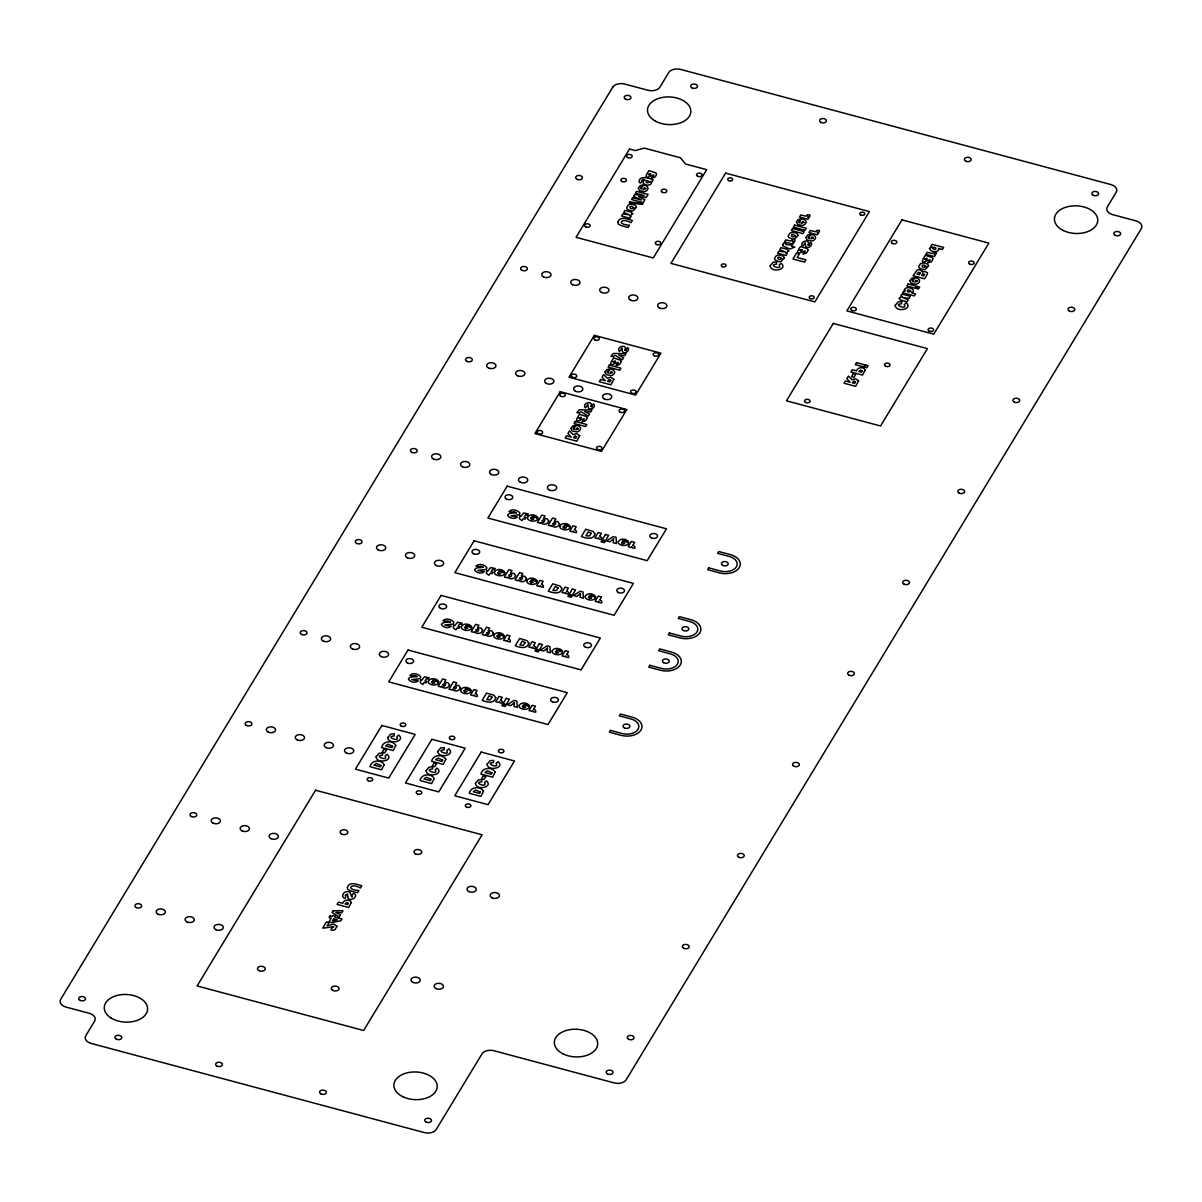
<?xml version="1.0" encoding="UTF-8"?>
<svg xmlns="http://www.w3.org/2000/svg" width="1202" height="1202" viewBox="0 0 1202 1202"><rect width="100%" height="100%" fill="white"/><g stroke="black" fill="none" stroke-linecap="round" stroke-linejoin="round"><path stroke-width="1.5" d="M922.37 271.367L922.355 272.163L924.608 271.502L927.043 272.403A3.08 1.953 2.4 0 1 927.538 273.62L924.638 278.819L913.054 275.724L917.066 270.119A3.306 2.103 2.4 0 1 919.515 269.714L922.37 271.367M376.091 756.854C376.947 764.517 394.602 760.43 387.044 754.255L385.136 756.043C388.982 761.948 372.725 755.712 382.446 755.232L382.702 753.008L379.051 753.308L376.091 756.854M387.72 737.637C388.577 745.3 406.231 741.213 398.673 735.038L396.765 736.841C400.612 742.731 384.355 736.495 394.076 736.015L394.331 733.791L390.68 734.106L387.72 737.637M426.109 770.677C426.965 778.325 444.635 774.238 437.062 768.063L435.154 769.866C439 775.756 422.758 769.535 432.48 769.04L432.72 766.816L429.069 767.131L426.109 770.677M437.738 751.46C438.595 759.108 456.264 755.021 448.692 748.846L446.783 750.649C450.63 756.539 434.388 750.318 444.109 749.838L444.349 747.599L440.698 747.914L437.738 751.46M475.421 783.449C476.277 791.096 493.932 787.009 486.374 780.834L484.466 782.637C488.312 788.527 472.055 782.307 481.792 781.826L482.032 779.602L478.381 779.903L475.421 783.449M487.05 764.232C487.907 771.894 505.561 767.808 498.004 761.617L496.095 763.42C499.942 769.31 483.685 763.09 493.421 762.609L493.661 760.385L490.01 760.686L487.05 764.232M770.121 265.807C770.978 273.47 788.632 269.383 781.075 263.208L779.166 265.011C783.013 270.901 766.756 264.665 776.492 264.185L776.732 261.961L773.081 262.276L770.121 265.807M895.189 305.428C896.046 313.076 913.715 309.004 906.143 302.814L904.235 304.617C908.096 310.507 891.839 304.286 901.56 303.805L901.801 301.582L898.149 301.882L895.189 305.428M904.475 289.697L905.091 291.245L903.844 290.914L902.702 292.807L914.286 295.902L915.518 293.859L911.507 292.792C918.178 289.877 906.083 284.799 904.475 289.697M347.739 896.437C347.694 903.709 360.645 896.196 353.478 893.281L351.991 895.34C352.757 900.208 350.744 894.273 349.917 892.139A3.952 2.509 2.4 0 0 346.762 891.659C343.081 891.583 340.466 897.654 345.124 898.45L345.966 896.061A1.878 1.202 2.4 0 1 345.259 895.174L347.618 894.048L347.739 896.437M929.477 248.378C930.153 251.834 936.959 253.021 938.687 249.715A3.321 2.119 2.4 0 0 938.401 248.378L942.413 249.445L943.645 247.402L932.061 244.306L930.919 246.2L932.151 246.53L929.477 248.378M651.424 182.524L650.793 184.071A3.321 2.119 2.4 0 1 649.17 184.913C645.925 186.46 639.449 181.637 645.083 180.12C640.215 176.769 642.559 185.949 639.043 182.043C639.103 174.666 649.636 178.317 653.152 179.924L652.01 181.818L650.778 181.487L651.424 182.524M514.381 702.764L514.035 706.551L517.281 707.422L516.905 701.187L514.065 700.42L507.379 704.763L510.715 705.664L514.381 702.764M547.436 648.133L547.09 651.935L550.336 652.806L549.975 646.571L547.12 645.805L540.434 650.147L543.785 651.048L547.436 648.133M580.491 593.518L580.16 597.319L583.406 598.19L583.03 591.955L580.175 591.189L573.489 595.531L576.84 596.432L580.491 593.518M613.546 538.902L613.215 542.703L616.461 543.574L616.085 537.339L613.23 536.573L606.544 540.915L609.895 541.817L613.546 538.902M782.577 244.817L783.133 246.125L789.924 248.994L794.792 247.086L791.607 246.23L792.268 245.118L785.597 244.547L786.123 243.555L784.004 242.819L782.577 244.817M570.92 428.453L572.167 430.962L576.705 431.924A4.327 2.765 2.4 0 0 579.048 431.052C584.367 427.506 574.255 421.632 574.361 429.414L573.745 429.144A1.638 1.037 2.4 0 1 573.294 427.942L575.518 425.147L572.588 426.064L570.92 428.453M586.997 417.725L586.937 418.296A14.319 9.135 2.4 0 1 585.434 420.82L581.978 421.842C591.294 412.286 568.922 429.49 579.559 414.314L584.893 416.042A3.891 2.479 2.4 0 1 586.531 416.854L586.997 417.725M605.027 372.094L606.274 374.618L610.811 375.565A4.327 2.765 2.4 0 0 613.155 374.708C618.474 371.163 608.362 365.288 608.467 373.071L607.851 372.8A1.638 1.037 2.4 0 1 607.386 371.598L609.624 368.804L606.694 369.72L605.027 372.094M621.088 361.381L621.043 361.952A14.319 9.135 2.4 0 1 619.541 364.476L616.085 365.483C625.401 355.927 603.028 373.146 613.666 357.971L619 359.683A3.891 2.479 2.4 0 1 620.623 360.51L621.088 361.381M638.337 188.158L639.584 190.667L644.122 191.629A4.327 2.765 2.4 0 0 646.466 190.757C651.784 187.211 641.673 181.337 641.778 189.135L641.162 188.849A1.638 1.037 2.4 0 1 640.711 187.647L642.935 184.868L640.005 185.769L638.337 188.158M656.457 174.035L656.412 174.606A14.319 9.135 2.4 0 1 654.91 177.13L651.454 178.151C660.769 168.596 638.397 185.799 649.035 170.624L654.369 172.352A3.891 2.479 2.4 0 1 655.991 173.163L656.457 174.035M796.46 221.964L797.692 224.474L802.23 225.435A4.327 2.765 2.4 0 0 804.574 224.564C809.893 221.018 799.781 215.143 799.901 222.941L799.27 222.655A1.638 1.037 2.4 0 1 798.819 221.453L801.058 218.674L798.113 219.575L796.46 221.964M805.911 237.47L807.143 239.994L811.681 240.956A4.327 2.765 2.4 0 0 814.024 240.084C819.343 236.539 809.231 230.664 809.352 238.447L808.721 238.176A1.638 1.037 2.4 0 1 808.27 236.974L810.509 234.18L807.564 235.096L805.911 237.47M807.939 249.926L807.894 250.497A14.319 9.135 2.4 0 1 806.392 253.021L802.936 254.043C812.251 244.487 789.879 261.705 800.517 246.515L805.851 248.243A3.891 2.479 2.4 0 1 807.474 249.054L807.939 249.926M909.899 280.772L911.146 283.296L915.684 284.243A4.327 2.765 2.4 0 0 918.027 283.371C923.346 279.841 913.235 273.966 913.34 281.749L912.724 281.478A1.638 1.037 2.4 0 1 912.273 280.261L914.512 277.482L911.567 278.398L909.899 280.772M932.812 258.746L932.752 259.316A14.319 9.135 2.4 0 1 931.265 261.841L927.809 262.847C937.124 253.291 914.752 270.51 925.39 255.335L930.724 257.063A3.891 2.479 2.4 0 1 932.346 257.874L932.812 258.746M590.828 406.456L591.97 406.937L593.307 403.767C596.703 405.72 591.85 410.603 589.1 408.605A2.629 1.683 2.4 0 1 588.184 407.313L588.018 404.338L585.509 407.854A3.08 1.968 2.4 0 1 584.623 406.832C583.556 401.814 593.848 400.852 590.828 406.456M624.935 350.113L626.077 350.593L627.414 347.423C630.81 349.376 625.942 354.259 623.207 352.261A2.629 1.683 2.4 0 1 622.275 350.969L622.11 347.994L619.616 351.51A3.08 1.968 2.4 0 1 618.73 350.488C617.663 345.47 627.955 344.493 624.935 350.113M808.029 244.877L809.156 245.358L810.509 242.188C813.904 244.141 809.036 249.024 806.302 247.026A2.629 1.683 2.4 0 1 805.37 245.734L805.205 242.759L802.711 246.275A3.08 1.968 2.4 0 1 801.824 245.253C800.742 240.235 811.049 239.273 808.029 244.877M384.144 764.742L381.59 769.791L370.006 766.696C371.223 759.874 381.395 759.273 384.144 764.742M395.774 745.525L393.219 750.589L381.635 747.479C382.837 740.657 393.024 740.056 395.774 745.525M434.177 778.55L431.608 783.614L420.024 780.504C421.241 773.682 431.413 773.081 434.177 778.55M445.807 759.348L443.238 764.397L431.653 761.302C432.87 754.48 443.042 753.879 445.807 759.348M483.489 791.337L480.92 796.385L469.336 793.29C470.553 786.469 480.725 785.868 483.489 791.337M495.119 772.12L492.55 777.168L480.965 774.073C482.182 767.252 492.354 766.651 495.119 772.12M428.333 681.218L428.348 682.39A4.327 2.765 2.4 0 0 429.805 683.923C435.199 687.349 444.575 681.804 432.585 680.602A1.638 1.037 2.4 0 1 434.463 680.362L438.91 681.895C437.288 678.259 430.181 677.297 428.333 681.218M461.388 626.603L461.403 627.775A4.327 2.765 2.4 0 0 462.86 629.307C468.269 632.733 477.63 627.189 465.64 625.987A1.638 1.037 2.4 0 1 467.518 625.746L471.965 627.279C470.343 623.628 463.236 622.681 461.388 626.603M460.712 689.888L460.742 691.06A4.327 2.765 2.4 0 0 462.184 692.592C467.593 696.018 476.954 690.474 464.964 689.272A1.638 1.037 2.4 0 1 466.842 689.031L471.289 690.564C469.666 686.913 462.56 685.966 460.712 689.888M494.443 571.987L494.473 573.159A4.327 2.765 2.4 0 0 495.915 574.691C501.324 578.102 510.685 572.558 498.695 571.371A1.638 1.037 2.4 0 1 500.573 571.13L505.02 572.663C503.398 569.012 496.291 568.065 494.443 571.987M493.767 635.272L493.797 636.444A4.327 2.765 2.4 0 0 495.254 637.977C500.648 641.387 510.009 635.843 498.019 634.656A1.638 1.037 2.4 0 1 499.897 634.416L504.344 635.948C502.721 632.297 495.615 631.351 493.767 635.272M527.498 517.371L527.528 518.543A4.327 2.765 2.4 0 0 528.985 520.075C534.379 523.486 543.74 517.942 531.75 516.755A1.638 1.037 2.4 0 1 533.628 516.514L538.075 518.047C536.453 514.396 529.346 513.449 527.498 517.371M526.822 580.656L526.852 581.828A4.327 2.765 2.4 0 0 528.309 583.361C533.703 586.771 543.064 581.227 531.074 580.04A1.638 1.037 2.4 0 1 532.952 579.8L537.399 581.332C535.776 577.681 528.67 576.735 526.822 580.656M519.129 705.529L519.159 706.686A4.327 2.765 2.4 0 0 520.616 708.233C526.01 711.644 535.371 706.1 523.381 704.913A1.638 1.037 2.4 0 1 525.259 704.673L529.706 706.205C528.084 702.554 520.977 701.607 519.129 705.529M559.877 526.04L559.907 527.197A4.327 2.765 2.4 0 0 561.364 528.745C566.758 532.155 576.119 526.611 564.129 525.424A1.638 1.037 2.4 0 1 566.007 525.184L570.454 526.716C568.831 523.065 561.725 522.119 559.877 526.04M552.184 650.898L552.214 652.07A4.327 2.765 2.4 0 0 553.671 653.603C559.065 657.028 568.426 651.484 556.436 650.297A1.638 1.037 2.4 0 1 558.314 650.042L562.761 651.589C561.139 647.938 554.032 646.992 552.184 650.898M585.239 596.282L585.269 597.454A4.327 2.765 2.4 0 0 586.726 598.987C592.12 602.412 601.481 596.868 589.491 595.681A1.638 1.037 2.4 0 1 591.369 595.426L595.831 596.973C594.194 593.322 587.087 592.376 585.239 596.282M618.309 541.666L618.324 542.838A4.327 2.765 2.4 0 0 619.781 544.371C625.175 547.796 634.536 542.252 622.561 541.065A1.638 1.037 2.4 0 1 624.424 540.81L628.886 542.357C627.264 538.706 620.142 537.76 618.309 541.666M899.276 298.201L900.268 299.929L906.969 301.867L908.201 299.839L902.552 297.51L909.118 298.306L910.35 296.293L901.951 294.039L900.809 295.932L902.176 296.293L899.276 298.201M632.688 213.731L629.728 216.014L631.095 216.39L629.953 218.268L621.554 216.029L622.786 214.001L629.337 214.797L623.703 212.484L624.935 210.44L631.02 212.108L632.688 213.731M636.399 207.285L633.349 210.635A4.372 2.78 2.4 0 1 630.629 210.801L627.369 209.358A4.553 2.9 2.4 0 1 626.708 207.63L628.225 205.226A4.432 2.825 2.4 0 1 629.743 204.505A4.357 2.78 2.4 0 1 632.447 204.355L634.881 205.136A4.297 2.735 2.4 0 1 636.399 207.285M784.245 258.039L781.195 261.39A4.372 2.78 2.4 0 1 778.49 261.555L775.215 260.098A4.553 2.9 2.4 0 1 774.569 258.385L776.086 255.981A4.432 2.825 2.4 0 1 777.589 255.26A4.357 2.78 2.4 0 1 780.308 255.109L782.742 255.891A4.297 2.735 2.4 0 1 784.26 258.039M788.752 250.917L785.792 253.201L787.16 253.562L786.018 255.455L777.619 253.201L778.851 251.188L785.417 251.984L779.767 249.655L780.999 247.627L787.1 249.295L788.752 250.917M797.933 235.427L794.883 238.792A4.372 2.78 2.4 0 1 792.163 238.943L788.903 237.5A4.553 2.9 2.4 0 1 788.242 235.787L789.759 233.383A4.432 2.825 2.4 0 1 791.277 232.662A4.357 2.78 2.4 0 1 793.981 232.512L796.43 233.293A4.297 2.735 2.4 0 1 797.933 235.427M928.485 265.988L925.435 269.338A4.372 2.78 2.4 0 1 922.715 269.503L919.455 268.061A4.553 2.9 2.4 0 1 918.794 266.348L920.311 263.929A4.432 2.825 2.4 0 1 921.829 263.223A4.357 2.78 2.4 0 1 924.533 263.073L926.982 263.854A4.297 2.735 2.4 0 1 928.485 265.988M792.464 239.919L790.931 241.046L785.702 239.859L784.485 241.887L792.869 244.126L794.011 242.233L792.644 241.872C795.408 242.383 796.28 238.417 792.464 239.919M807.504 215.068L805.971 216.18L800.757 214.993L799.525 217.021L807.924 219.275L809.066 217.382L807.684 217.006C810.448 217.517 811.32 213.55 807.504 215.068M816.954 230.574L815.422 231.701L810.208 230.514L808.976 232.542L817.36 234.781L818.517 232.887L817.135 232.527C819.899 233.038 820.771 229.071 816.954 230.574M933.954 252.39L932.436 253.517L927.208 252.315L925.976 254.358L934.375 256.597L935.517 254.704L934.134 254.343C936.899 254.854 937.785 250.887 933.954 252.39M495.735 697.671C494.638 704.102 486.284 702.178 482.212 700.36L486.615 693.088L493.947 695.282L495.735 697.671M528.79 643.055C527.693 649.486 519.339 647.562 515.267 645.744L519.67 638.472L527.002 640.651L528.79 643.055M561.845 588.439C560.748 594.87 552.394 592.947 548.322 591.129L552.725 583.841L560.057 586.035L561.845 588.439M594.9 533.823C593.803 540.254 585.449 538.331 581.377 536.513L585.795 529.226L593.112 531.419L594.9 533.823M337.026 926.336L335.027 929.582A3.456 2.209 2.4 0 1 332.248 930.198L330.941 930.048L331.902 927.944C338.543 924.849 325.351 928.425 322.767 928.034L326.433 921.964L329.063 922.655L327.139 925.825L333.72 924.083L337.026 926.336M475.451 693.389L477.194 694.831L477.314 696.544L475 696.183L474.144 694.876L473.633 695.733L470.613 694.936L473.813 689.647L477.044 690.519L475.451 693.389M508.506 638.773L510.249 640.215L510.369 641.928L508.055 641.567L507.199 640.26L506.688 641.117L503.668 640.305L506.868 635.032L510.099 635.903L508.506 638.773M500.618 700.12L502.361 701.562L502.481 703.275L500.167 702.915L499.311 701.607L498.8 702.479L495.78 701.668L498.98 696.394L502.211 697.25L500.618 700.12M541.561 584.157L543.304 585.599L543.424 587.297L541.11 586.952L540.269 585.629L539.743 586.501L536.723 585.69L539.923 580.416L543.154 581.287L541.561 584.157M533.673 645.504L535.416 646.946L535.536 648.659L533.222 648.299L532.381 646.992L531.855 647.848L528.835 647.052L532.035 641.778L535.266 642.634L533.673 645.504M533.868 709.03L535.611 710.472L535.731 712.17L533.418 711.809L532.576 710.502L532.05 711.374L529.03 710.562L532.231 705.289L535.461 706.16L533.868 709.03M574.616 529.541L576.359 530.983L576.494 532.681L574.165 532.321L573.324 531.014L572.798 531.885L569.793 531.074L572.978 525.8L576.209 526.671L574.616 529.541M566.728 590.888L568.471 592.331L568.606 594.043L566.277 593.683L565.436 592.376L564.91 593.232L561.89 592.436L565.09 587.162L568.321 588.018L566.728 590.888M566.923 654.399L568.666 655.856L568.801 657.554L566.473 657.193L565.631 655.886L565.105 656.758L562.085 655.946L565.286 650.673L568.516 651.544L566.923 654.399M599.783 536.272L601.526 537.715L601.661 539.428L599.332 539.067L598.491 537.76L597.965 538.616L594.96 537.82L598.145 532.531L601.376 533.403L599.783 536.272M599.978 599.783L601.721 601.225L601.856 602.938L599.528 602.578L598.686 601.27L598.16 602.142L595.155 601.331L598.341 596.057L601.571 596.913L599.978 599.783M633.033 545.167L634.791 546.61L634.911 548.322L632.598 547.962L631.741 546.655L631.215 547.511L628.21 546.715L631.396 541.441L634.626 542.297L633.033 545.167M491.994 697.265L490.356 699.834L486.795 699.669L489.199 695.703L491.994 697.265M525.049 642.634L523.411 645.219L519.85 645.053L522.254 641.072L525.049 642.634M558.104 588.018L556.466 590.588L552.905 590.437L555.309 586.456L558.104 588.018M591.159 533.403L589.521 535.972L585.96 535.822L588.364 531.84L591.159 533.403M380.944 765.494L380.328 766.846L374.002 765.148L376.331 763.435L380.944 765.494M392.573 746.277L391.957 747.629L385.632 745.931L387.961 744.218L392.573 746.277M417.169 676.561L410.423 677.192L408.364 678.905C409.582 682.21 415.652 683.412 418.281 680.873L411.7 679.656L419.934 678.649A3.952 2.509 2.4 0 0 420.565 676.651C418.326 673.751 412.647 672.414 409.867 675.344L413.623 675.975A1.878 1.202 2.4 0 1 414.99 675.554L417.169 676.561M450.224 621.945L443.478 622.576L441.419 624.289C442.637 627.594 448.707 628.796 451.336 626.257L444.755 625.04L452.989 624.033A3.952 2.509 2.4 0 0 453.62 622.035C451.381 619.135 445.702 617.798 442.922 620.728L446.693 621.359A1.878 1.202 2.4 0 1 448.045 620.938L450.224 621.945M430.977 779.302L430.346 780.654L424.021 778.956L426.364 777.243L430.977 779.302M483.279 567.329L476.533 567.945L474.474 569.673C475.707 572.978 481.762 574.165 484.391 571.641L477.81 570.424L486.044 569.417A3.952 2.509 2.4 0 0 486.675 567.419C484.451 564.519 478.757 563.167 475.977 566.097L479.748 566.728A1.878 1.202 2.4 0 1 481.1 566.322L483.279 567.329M442.606 760.085L441.975 761.437L435.65 759.754L437.994 758.026L442.606 760.085M516.349 512.713L509.588 513.329L507.529 515.042C508.762 518.362 514.832 519.549 517.446 517.025L510.865 515.793L519.099 514.802A3.952 2.509 2.4 0 0 519.73 512.803C517.506 509.903 511.812 508.551 509.032 511.481L512.803 512.112A1.878 1.202 2.4 0 1 514.155 511.706L516.349 512.713M480.289 792.073L479.658 793.425L473.333 791.742L475.676 790.014L480.289 792.073M491.918 772.856L491.287 774.223L484.962 772.525L487.306 770.798L491.918 772.856M910.755 291.154C906.503 294.535 905.647 287.023 910.755 291.154M579.109 412.887L576.84 412.632L579.199 409.822L591.955 409.957L590.738 411.955L584.548 411.46L589.476 414.044L588.184 416.177L581.137 411.73L579.109 412.887M613.2 356.543L610.947 356.288L613.305 353.478L626.047 353.613L624.845 355.612L618.654 355.116L623.583 357.7L622.29 359.834L615.229 355.371L613.2 356.543M932.452 247.807C935.547 252.42 938.371 245.493 932.452 247.807M351.33 902.612L348.655 907.48L337.071 904.385L338.438 902.116L342.735 903.273C343.652 899.442 350.293 898.871 351.33 902.612M865.139 370.201L862.465 375.084L850.881 371.974L852.248 369.72L856.545 370.862C857.447 367.031 864.103 366.475 865.139 370.201M449.533 684.809C448.992 688.325 443.433 689.347 441.705 686.282L441.224 687.063L438.219 686.252L442.621 678.98L445.867 679.851L444.349 682.36L447.88 682.631L449.533 684.809M460.336 687.694C459.78 691.225 454.236 692.232 452.493 689.167L452.027 689.948L449.007 689.152L453.424 681.865L456.67 682.736L455.137 685.26L458.683 685.516L460.336 687.694M482.588 630.194C482.047 633.709 476.503 634.731 474.76 631.666L474.279 632.447L471.274 631.636L475.676 624.364L478.922 625.235L477.404 627.745L480.95 628.015L482.588 630.194M493.391 633.078C492.835 636.594 487.291 637.616 485.548 634.551L485.082 635.332L482.062 634.536L486.479 627.249L489.725 628.12L488.192 630.629L491.738 630.9L493.391 633.078M515.643 575.578C515.102 579.094 509.558 580.115 507.815 577.05L507.334 577.831L504.329 577.02L508.731 569.748L511.992 570.604L510.459 573.129L514.005 573.399L515.643 575.578M526.446 578.462C525.89 581.978 520.346 583 518.603 579.935L518.137 580.716L515.117 579.92L519.534 572.633L522.78 573.504L521.262 576.013L524.793 576.284L526.446 578.462M548.713 520.962C548.157 524.478 542.613 525.499 540.87 522.434L540.404 523.216L537.384 522.404L541.802 515.117L545.047 515.989L543.514 518.513L547.06 518.768L548.713 520.962M633.83 207.721C629.127 211.567 628.315 203.093 633.83 207.721M559.501 523.847C558.96 527.362 553.401 528.384 551.658 525.319L551.192 526.1L548.187 525.289L552.589 518.017L555.835 518.888L554.317 521.398L557.848 521.668L559.501 523.847M781.676 258.475C776.973 262.321 776.176 253.847 781.676 258.475M795.363 235.877C790.661 239.724 789.864 231.25 795.363 235.877M925.916 266.438C921.213 270.27 920.416 261.811 925.916 266.438M649.335 181.908C645.294 185.303 644.738 177.836 649.335 181.908M431.593 681.97L432.525 683.487L434.763 682.811L431.593 681.97M464.648 627.354L465.595 628.871L467.818 628.195L464.648 627.354M463.987 690.639L464.919 692.157L467.142 691.481L463.987 690.639M497.703 572.723L498.65 574.255L500.873 573.579L497.703 572.723M497.042 636.008L497.974 637.541L500.212 636.865L497.042 636.008M530.773 518.107L531.705 519.625L533.928 518.963L530.773 518.107M530.097 581.392L531.029 582.91L533.267 582.249L530.097 581.392M563.152 526.777L564.084 528.294L566.322 527.633L563.152 526.777M522.404 706.265L523.336 707.783L525.574 707.122L522.404 706.265M555.459 651.649L556.391 653.167L558.63 652.491L555.459 651.649M588.514 597.033L589.446 598.551L591.684 597.875L588.514 597.033M621.569 542.418L622.501 543.935L624.74 543.259L621.569 542.418M579.725 435.74L576.765 441.164L565.18 438.069L566.548 435.8L571.25 437.062L567.975 433.441L569.523 430.902L573.204 434.613L576.599 433.561L579.725 435.74M613.831 379.396L610.871 384.82L599.287 381.71L600.654 379.456L605.357 380.718L602.082 377.097L603.629 374.558L607.31 378.269L610.691 377.203L613.831 379.396M858.589 380.914L855.644 386.338L844.059 383.243L845.427 380.974L850.13 382.236L846.854 378.615L848.402 376.076L852.083 379.787L855.463 378.735L858.589 380.914M347.408 887.136L347.784 889.36L350.653 890.922L357.565 892.77L358.917 890.532C345.034 889.75 351.134 882.358 360.42 888.038L361.787 885.799C357.7 884.672 349.617 880.976 347.408 887.136M617.948 221.829L618.324 224.038L621.194 225.615L628.09 227.463L629.457 225.21C615.574 224.428 621.674 217.036 630.96 222.731L632.327 220.477C628.24 219.365 620.157 215.669 617.948 221.829M645.805 188.594L643.325 189.54L644.527 187.542L645.805 188.594M578.387 428.889L575.908 429.835L577.11 427.837L578.387 428.889M612.479 372.545L610.015 373.476L611.217 371.493L612.479 372.545M803.913 222.4L801.433 223.347L802.651 221.348L803.913 222.4M813.363 237.921L810.884 238.867L812.101 236.869L813.363 237.921M917.366 281.208L914.887 282.154L916.089 280.171L917.366 281.208M648.569 174.44C650.102 177.325 652.686 171.45 648.569 174.44M579.109 418.131C580.626 421.016 583.21 415.141 579.109 418.131M613.2 361.787C614.733 364.672 617.317 358.782 613.2 361.787M800.051 250.347C801.584 253.216 804.168 247.342 800.051 250.347M924.924 259.151C926.457 262.036 929.041 256.146 924.924 259.151M348.279 903.393L347.663 904.595L345.079 903.904L346.867 902.447L348.279 903.393M862.089 370.997L861.473 372.184L858.889 371.493L860.662 370.036L862.089 370.997M443.042 684.464C443.673 689.693 448.496 680.918 443.042 684.464M476.097 629.848C476.743 635.062 481.551 626.287 476.097 629.848M453.845 687.364C454.476 692.577 459.284 683.803 453.845 687.364M509.152 575.232C509.798 580.446 514.606 571.671 509.152 575.232M486.9 632.748C487.531 637.962 492.339 629.187 486.9 632.748M542.222 520.616C542.853 525.83 547.661 517.055 542.222 520.616M519.955 578.117C520.586 583.346 525.409 574.571 519.955 578.117M553.01 523.501C553.641 528.715 558.464 519.94 553.01 523.501M924.458 274.477L923.662 275.919L921.468 275.333L922.79 273.695L924.458 274.477M920.176 273.079L919.26 274.747L916.916 274.116L918.433 272.238L920.176 273.079M576.629 436.747L575.803 438.279L573.444 437.648L575.127 435.875L576.629 436.747M610.736 380.403L609.91 381.935L607.551 381.304L609.219 379.531L610.736 380.403M855.508 381.92L854.667 383.453L852.323 382.822L853.991 381.049L855.508 381.92M612.75 87.19L60.701 999.313A9.3 5.935 2.4 0 0 66.08 1007.096L89.248 1013.301A9.3 5.935 2.4 0 1 94.642 1021.084L85.823 1035.658A9.3 5.935 2.4 0 0 91.202 1043.441L424.261 1132.569A9.3 5.935 2.4 0 0 436.251 1129.444L481.987 1053.884A9.3 5.935 2.4 0 1 493.977 1050.743L614.162 1082.912A9.3 5.935 2.4 0 0 626.167 1079.787L1141.299 228.65A9.3 5.935 2.4 0 0 1135.92 220.867L1112.752 214.662A9.3 5.935 2.4 0 1 1107.358 206.879L1116.177 192.32A9.3 5.935 2.4 0 0 1110.798 184.522L680.723 69.431A9.3 5.935 2.4 0 0 668.718 72.556L659.913 87.13A9.3 5.935 2.4 0 1 647.908 90.255L624.74 84.065A9.3 5.935 2.4 0 0 612.75 87.19M629.517 149.018L576.074 237.305L653.257 257.964L706.701 169.662L685.561 164.013L680.377 157.762L644.332 148.116L635.272 150.55L629.517 149.018M629.818 201.981L629.202 203.003L642.289 204.385L642.905 203.363L629.818 201.981M632.658 197.669L631.546 199.517L643.13 202.612L644.918 199.652L638.562 196.632L646.3 197.383L648.088 194.423L636.504 191.328L635.392 193.161L644.227 195.535L634.536 194.589L633.514 196.257L641.492 200.043L632.658 197.669M315.57 790.225L197.113 985.941L363.635 1030.505L482.092 834.789L315.57 790.225M560.237 391.672L534.89 433.546L601.511 451.381L626.843 409.506L560.237 391.672M594.344 335.328L568.997 377.203L635.603 395.037L660.95 353.163L594.344 335.328M408.004 650.027L388.727 681.88L548.007 724.521L567.299 692.653L408.004 650.027M441.059 595.411L421.782 627.264L581.062 669.89L600.354 638.037L441.059 595.411M474.114 540.78L454.837 572.648L614.117 615.274L633.409 583.421L474.114 540.78M507.169 486.164L487.892 518.032L647.187 560.658L666.464 528.805L507.169 486.164M381.86 725.467L355.416 769.16L388.727 778.085L415.171 734.392L381.86 725.467M575.247 421.436L574.03 423.465L585.614 426.56L586.831 424.531L575.247 421.436M609.354 365.092L608.122 367.106L619.706 370.216L620.938 368.188L609.354 365.092M725.602 173.118L670.971 263.388L814.851 301.897L869.407 211.597L725.602 173.118M420.595 679.821L420.294 682.586L422.894 684.494L424.111 682.481L425.869 682.961L426.77 681.474L424.997 681.008L426.5 678.709L428.077 679.085L429.159 677.763L424.501 676.831L421.782 680.137L420.595 679.821M453.65 625.205L453.349 627.97L455.949 629.878L457.166 627.865L458.924 628.33L459.825 626.858L458.052 626.377L459.555 624.093L461.132 624.469L462.214 623.132L457.556 622.215L454.837 625.521L453.65 625.205M486.705 570.589L486.404 573.354L489.004 575.247L490.221 573.249L491.994 573.715L492.88 572.242L491.107 571.761L492.61 569.478L494.187 569.853L495.269 568.516L490.611 567.584L487.892 570.905L486.705 570.589M519.76 515.974L519.459 518.738L522.059 520.631L523.276 518.633L525.049 519.099L525.935 517.626L524.162 517.145L525.68 514.862L527.242 515.237L528.324 513.9L523.666 512.969L520.947 516.289L519.76 515.974M384.009 749.282L382.221 752.227L384.715 752.888L386.503 749.943L384.009 749.282M431.894 739.29L405.45 782.983L438.745 791.893L465.204 748.2L431.894 739.29M330.129 915.849L329.063 917.622L331.226 918.193L329.002 921.874L331.647 922.595L340.842 920.762L341.909 919.004L334.787 917.096L335.343 916.179L332.849 915.518L332.293 916.435L330.129 915.849M333.239 910.725L332.143 912.513L339.219 916.961L340.482 914.857L335.794 912.408L341.744 912.769L342.991 910.725L333.239 910.725M333.72 918.869L332.548 920.807L337.371 919.846L333.72 918.869M434.027 763.09L432.254 766.035L434.748 766.696L436.521 763.751L434.027 763.09M502.676 704.237L501.835 705.619L505.05 706.476L505.892 705.108L502.676 704.237M506.252 698.332L503.052 703.606L506.267 704.477L509.468 699.203L506.252 698.332M535.731 649.621L534.89 651.003L538.105 651.86L538.947 650.492L535.731 649.621M539.307 643.716L536.107 648.99L539.322 649.861L542.523 644.572L539.307 643.716M568.786 595.005L567.945 596.387L571.175 597.244L572.002 595.861L568.786 595.005M572.362 589.1L569.162 594.374L572.377 595.23L575.578 589.957L572.362 589.1M601.841 540.389L601.015 541.771L604.23 542.628L605.057 541.246L601.841 540.389M605.417 534.484L602.217 539.758L605.447 540.615L608.633 535.341L605.417 534.484M792.569 228.5L791.352 230.529L802.936 233.639L804.153 231.61L792.569 228.5M794.627 225.12L793.395 227.148L804.979 230.243L806.211 228.215L794.627 225.12M481.206 752.061L454.762 795.754L488.057 804.664L514.501 760.971L481.206 752.061M796.445 253.231L792.959 259.001L804.544 262.096L805.911 259.842L797.181 257.513L799.3 253.998L796.445 253.231M483.339 775.861L481.566 778.806L484.06 779.467L485.833 776.537L483.339 775.861M833.287 323.428L786.454 400.807L880.57 425.989L927.403 348.61L833.287 323.428M901.966 219.876L846.869 310.897L933.759 334.156L988.855 243.12L901.966 219.876M610.466 730.395L609.369 732.213L620.953 735.308A15.506 9.886 2.4 0 0 640.951 730.08A15.506 9.886 2.4 0 0 631.967 717.098L620.382 714.003L619.285 715.821L630.87 718.931A12.396 7.903 2.4 0 1 638.052 729.313A12.396 7.903 2.4 0 1 622.05 733.49L610.466 730.395M649.861 665.307L648.764 667.125L660.349 670.22A15.506 9.886 2.4 0 0 680.332 664.991A15.506 9.886 2.4 0 0 671.362 652.025L659.778 648.915L658.681 650.733L670.265 653.843A12.396 7.903 2.4 0 1 677.447 664.225A12.396 7.903 2.4 0 1 661.446 668.402L649.861 665.307M669.424 632.988L668.327 634.806L679.911 637.901A15.506 9.886 2.4 0 0 699.895 632.688A15.506 9.886 2.4 0 0 690.925 619.706L679.34 616.596L678.244 618.429L689.828 621.524A12.396 7.903 2.4 0 1 696.995 631.906A12.396 7.903 2.4 0 1 681.008 636.083L669.424 632.988M708.819 567.9L707.708 569.718L719.292 572.828A15.506 9.886 2.4 0 0 739.29 567.599A15.506 9.886 2.4 0 0 730.32 554.618L718.736 551.523L717.624 553.341L729.208 556.436A12.396 7.903 2.4 0 1 736.39 566.818A12.396 7.903 2.4 0 1 720.404 570.995L708.819 567.9M856.515 362.658L855.298 364.687L863.682 366.926L864.914 364.897L856.515 362.658M853.27 373.732L851.497 376.677L853.991 377.338L855.764 374.393L853.27 373.732M908.081 283.942L906.849 285.956L915.248 288.21L916.465 286.181L908.081 283.942M865.906 365.168L864.689 367.196L866.882 367.782L868.099 365.754L865.906 365.168M917.472 286.452L916.24 288.465L918.433 289.051L919.665 287.038L917.472 286.452M186.986 921.934A4.658 2.96 2.4 0 0 194.333 920.026A4.658 2.96 2.4 0 0 187.812 916.856A4.658 2.96 2.4 0 0 186.986 921.934M158.033 914.181A4.658 2.96 2.4 0 0 165.38 912.273A4.658 2.96 2.4 0 0 158.844 909.103A4.658 2.96 2.4 0 0 158.033 914.181M215.954 929.687A4.658 2.96 2.4 0 0 223.302 927.764A4.658 2.96 2.4 0 0 216.766 924.593A4.658 2.96 2.4 0 0 215.954 929.687M271.051 838.665A4.658 2.96 2.4 0 0 278.398 836.742A4.658 2.96 2.4 0 0 271.862 833.572A4.658 2.96 2.4 0 0 271.051 838.665M242.083 830.913A4.658 2.96 2.4 0 0 249.43 828.989A4.658 2.96 2.4 0 0 242.909 825.819A4.658 2.96 2.4 0 0 242.083 830.913M213.13 823.16A4.658 2.96 2.4 0 0 220.477 821.236A4.658 2.96 2.4 0 0 213.941 818.066A4.658 2.96 2.4 0 0 213.13 823.16M326.148 747.629A4.658 2.96 2.4 0 0 333.495 745.706A4.658 2.96 2.4 0 0 326.959 742.535A4.658 2.96 2.4 0 0 326.148 747.629M297.179 739.876A4.658 2.96 2.4 0 0 304.527 737.953A4.658 2.96 2.4 0 0 298.006 734.798A4.658 2.96 2.4 0 0 297.179 739.876M268.226 732.123A4.658 2.96 2.4 0 0 275.558 730.215A4.658 2.96 2.4 0 0 269.038 727.045A4.658 2.96 2.4 0 0 268.226 732.123M381.244 656.608A4.658 2.96 2.4 0 0 388.577 654.684A4.658 2.96 2.4 0 0 382.056 651.514A4.658 2.96 2.4 0 0 381.244 656.608M352.276 648.855A4.658 2.96 2.4 0 0 359.623 646.931A4.658 2.96 2.4 0 0 353.087 643.761A4.658 2.96 2.4 0 0 352.276 648.855M323.308 641.102A4.658 2.96 2.4 0 0 330.655 639.179A4.658 2.96 2.4 0 0 324.134 636.008A4.658 2.96 2.4 0 0 323.308 641.102M436.326 565.571A4.658 2.96 2.4 0 0 443.673 563.648A4.658 2.96 2.4 0 0 437.152 560.478A4.658 2.96 2.4 0 0 436.326 565.571M407.373 557.818A4.658 2.96 2.4 0 0 414.72 555.895A4.658 2.96 2.4 0 0 408.184 552.725A4.658 2.96 2.4 0 0 407.373 557.818M378.405 550.065A4.658 2.96 2.4 0 0 385.752 548.142A4.658 2.96 2.4 0 0 379.231 544.987A4.658 2.96 2.4 0 0 378.405 550.065M491.107 474.369A4.658 2.96 2.4 0 0 498.71 472.882A4.658 2.96 2.4 0 0 492.625 469.366A4.658 2.96 2.4 0 0 491.107 474.369M462.469 466.797A4.658 2.96 2.4 0 0 469.817 464.873A4.658 2.96 2.4 0 0 463.281 461.703A4.658 2.96 2.4 0 0 462.469 466.797M433.501 459.044A4.658 2.96 2.4 0 0 440.849 457.121A4.658 2.96 2.4 0 0 434.328 453.95A4.658 2.96 2.4 0 0 433.501 459.044M546.174 383.333A4.658 2.96 2.4 0 0 553.806 381.875A4.658 2.96 2.4 0 0 547.751 378.329A4.658 2.96 2.4 0 0 546.174 383.333M517.566 375.76A4.658 2.96 2.4 0 0 524.898 373.837A4.658 2.96 2.4 0 0 518.378 370.667A4.658 2.96 2.4 0 0 517.566 375.76M488.598 368.007A4.658 2.96 2.4 0 0 495.945 366.084A4.658 2.96 2.4 0 0 489.409 362.914A4.658 2.96 2.4 0 0 488.598 368.007M601.601 292.477A4.658 2.96 2.4 0 0 608.963 290.568A4.658 2.96 2.4 0 0 602.442 287.398A4.658 2.96 2.4 0 0 601.601 292.477M572.543 284.679A4.658 2.96 2.4 0 0 579.98 282.906A4.658 2.96 2.4 0 0 573.609 279.615A4.658 2.96 2.4 0 0 572.543 284.679M543.544 276.911A4.658 2.96 2.4 0 0 551.012 275.183A4.658 2.96 2.4 0 0 544.686 271.847A4.658 2.96 2.4 0 0 543.544 276.911M520.391 482.287A4.658 2.96 2.4 0 0 527.738 480.379A4.658 2.96 2.4 0 0 521.202 477.209A4.658 2.96 2.4 0 0 520.391 482.287M575.488 391.266A4.658 2.96 2.4 0 0 582.835 389.343A4.658 2.96 2.4 0 0 576.299 386.173A4.658 2.96 2.4 0 0 575.488 391.266M630.584 300.23A4.658 2.96 2.4 0 0 637.916 298.321A4.658 2.96 2.4 0 0 631.396 295.151A4.658 2.96 2.4 0 0 630.584 300.23M659.192 307.802A4.658 2.96 2.4 0 0 666.825 306.345A4.658 2.96 2.4 0 0 660.769 302.799A4.658 2.96 2.4 0 0 659.192 307.802M604.441 399.019A4.658 2.96 2.4 0 0 611.788 397.096A4.658 2.96 2.4 0 0 605.267 393.925A4.658 2.96 2.4 0 0 604.441 399.019M549.344 490.04A4.658 2.96 2.4 0 0 556.691 488.132A4.658 2.96 2.4 0 0 550.17 484.962A4.658 2.96 2.4 0 0 549.344 490.04M346.416 753.053A4.658 2.96 2.4 0 0 353.764 751.13A4.658 2.96 2.4 0 0 347.228 747.975A4.658 2.96 2.4 0 0 346.416 753.053M492.099 897.819A4.658 2.96 2.4 0 0 499.431 895.896A4.658 2.96 2.4 0 0 492.91 892.725A4.658 2.96 2.4 0 0 492.099 897.819M436.071 988.6A4.658 2.96 2.4 0 0 443.418 986.677A4.658 2.96 2.4 0 0 436.882 983.506A4.658 2.96 2.4 0 0 436.071 988.6M426.109 1122.097A3.411 2.179 2.4 0 0 431.503 1120.685A3.411 2.179 2.4 0 0 426.71 1118.371A3.411 2.179 2.4 0 0 426.109 1122.097M320.979 1093.955A3.411 2.179 2.4 0 0 326.373 1092.558A3.411 2.179 2.4 0 0 321.58 1090.229A3.411 2.179 2.4 0 0 320.979 1093.955M217.006 1066.129A3.411 2.179 2.4 0 0 222.4 1064.732A3.411 2.179 2.4 0 0 217.607 1062.403A3.411 2.179 2.4 0 0 217.006 1066.129M116.369 1039.204A3.411 2.179 2.4 0 0 121.763 1037.792A3.411 2.179 2.4 0 0 116.97 1035.463A3.411 2.179 2.4 0 0 116.369 1039.204M692.067 87.926A3.411 2.179 2.4 0 0 697.491 86.559A3.411 2.179 2.4 0 0 692.758 84.2A3.411 2.179 2.4 0 0 692.067 87.926M1093.054 195.205A3.411 2.179 2.4 0 0 1098.583 194.018A3.411 2.179 2.4 0 0 1094.015 191.524A3.411 2.179 2.4 0 0 1093.054 195.205M965.792 161.188A3.411 2.179 2.4 0 0 971.186 159.776A3.411 2.179 2.4 0 0 966.393 157.462A3.411 2.179 2.4 0 0 965.792 161.188M820.981 122.439A3.411 2.179 2.4 0 0 826.375 121.026A3.411 2.179 2.4 0 0 821.582 118.697A3.411 2.179 2.4 0 0 820.981 122.439M607.656 1074.017A3.411 2.179 2.4 0 0 613.05 1072.605A3.411 2.179 2.4 0 0 608.257 1070.276A3.411 2.179 2.4 0 0 607.656 1074.017M628.661 1039.324A3.411 2.179 2.4 0 0 634.04 1037.912A3.411 2.179 2.4 0 0 629.247 1035.598A3.411 2.179 2.4 0 0 628.661 1039.324M683.743 948.303A3.411 2.179 2.4 0 0 689.137 946.891A3.411 2.179 2.4 0 0 684.344 944.562A3.411 2.179 2.4 0 0 683.743 948.303M738.809 857.251A3.411 2.179 2.4 0 0 744.218 855.884A3.411 2.179 2.4 0 0 739.485 853.525A3.411 2.179 2.4 0 0 738.809 857.251M793.47 765.959A3.411 2.179 2.4 0 0 799.21 765.223A3.411 2.179 2.4 0 0 795.138 762.399A3.411 2.179 2.4 0 0 793.47 765.959M849.033 675.208A3.411 2.179 2.4 0 0 854.412 673.796A3.411 2.179 2.4 0 0 849.634 671.482A3.411 2.179 2.4 0 0 849.033 675.208M904.129 584.187A3.411 2.179 2.4 0 0 909.508 582.775A3.411 2.179 2.4 0 0 904.73 580.446A3.411 2.179 2.4 0 0 904.129 584.187M959.226 493.151A3.411 2.179 2.4 0 0 964.605 491.738A3.411 2.179 2.4 0 0 959.827 489.424A3.411 2.179 2.4 0 0 959.226 493.151M1014.323 402.114A3.411 2.179 2.4 0 0 1019.702 400.717A3.411 2.179 2.4 0 0 1014.924 398.388A3.411 2.179 2.4 0 0 1014.323 402.114M1069.404 311.093A3.411 2.179 2.4 0 0 1074.798 309.68A3.411 2.179 2.4 0 0 1070.005 307.366A3.411 2.179 2.4 0 0 1069.404 311.093M625.626 99.255A3.411 2.179 2.4 0 0 630.945 97.753A3.411 2.179 2.4 0 0 626.062 95.514A3.411 2.179 2.4 0 0 625.626 99.255M577.065 179.323A3.411 2.179 2.4 0 0 582.459 177.911A3.411 2.179 2.4 0 0 577.666 175.582A3.411 2.179 2.4 0 0 577.065 179.323M301.597 634.476A3.411 2.179 2.4 0 0 306.976 633.063A3.411 2.179 2.4 0 0 302.198 630.734A3.411 2.179 2.4 0 0 301.597 634.476M411.79 452.418A3.411 2.179 2.4 0 0 417.169 451.005A3.411 2.179 2.4 0 0 412.391 448.677A3.411 2.179 2.4 0 0 411.79 452.418M136.307 907.555A3.411 2.179 2.4 0 0 141.701 906.143A3.411 2.179 2.4 0 0 136.908 903.829A3.411 2.179 2.4 0 0 136.307 907.555M191.403 816.534A3.411 2.179 2.4 0 0 196.797 815.121A3.411 2.179 2.4 0 0 192.004 812.792A3.411 2.179 2.4 0 0 191.403 816.534M356.693 543.439A3.411 2.179 2.4 0 0 362.072 542.027A3.411 2.179 2.4 0 0 357.295 539.713A3.411 2.179 2.4 0 0 356.693 543.439M466.887 361.381A3.411 2.179 2.4 0 0 472.266 359.969A3.411 2.179 2.4 0 0 467.473 357.655A3.411 2.179 2.4 0 0 466.887 361.381M246.32 725.407A3.411 2.179 2.4 0 0 251.849 724.235A3.411 2.179 2.4 0 0 247.311 721.711A3.411 2.179 2.4 0 0 246.32 725.407M79.753 1000.199A3.411 2.179 2.4 0 0 85.417 999.298A3.411 2.179 2.4 0 0 81.165 996.578A3.411 2.179 2.4 0 0 79.753 1000.199M521.968 270.345A3.411 2.179 2.4 0 0 527.362 268.947A3.411 2.179 2.4 0 0 522.569 266.619A3.411 2.179 2.4 0 0 521.968 270.345M1115.246 235.352A3.411 2.179 2.4 0 0 1120.64 233.954A3.411 2.179 2.4 0 0 1115.847 231.625A3.411 2.179 2.4 0 0 1115.246 235.352M655.39 121.101A21.696 13.838 2.4 0 0 690.564 113.544A21.696 13.838 2.4 0 0 661.536 97.617A21.696 13.838 2.4 0 0 655.39 121.101M110.794 1017.839A21.696 13.838 2.4 0 0 146.944 1012.234A21.696 13.838 2.4 0 0 120.05 994.835A21.696 13.838 2.4 0 0 110.794 1017.839M466.466 807.068A2.795 1.773 2.4 0 0 470.883 805.926A2.795 1.773 2.4 0 0 466.962 804.018A2.795 1.773 2.4 0 0 466.466 807.068M499.521 752.452A2.795 1.773 2.4 0 0 503.938 751.31A2.795 1.773 2.4 0 0 500.017 749.402A2.795 1.773 2.4 0 0 499.521 752.452M450.434 739.32A2.795 1.773 2.4 0 0 454.852 738.163A2.795 1.773 2.4 0 0 450.93 736.27A2.795 1.773 2.4 0 0 450.434 739.32M417.379 793.936A2.795 1.773 2.4 0 0 421.782 792.779A2.795 1.773 2.4 0 0 417.875 790.886A2.795 1.773 2.4 0 0 417.379 793.936M368.188 780.744A2.795 1.773 2.4 0 0 372.68 779.722A2.795 1.773 2.4 0 0 368.894 777.709A2.795 1.773 2.4 0 0 368.188 780.744M401.348 726.173A2.795 1.773 2.4 0 0 405.75 725.031A2.795 1.773 2.4 0 0 401.844 723.123A2.795 1.773 2.4 0 0 401.348 726.173M402.85 1096.72A21.696 13.838 2.4 0 0 437.122 1087.765A21.696 13.838 2.4 0 0 406.667 1072.965A21.696 13.838 2.4 0 0 402.85 1096.72M563.317 1053.989A21.696 13.838 2.4 0 0 597.589 1045.034A21.696 13.838 2.4 0 0 567.134 1030.234A21.696 13.838 2.4 0 0 563.317 1053.989M1063.379 230.559A21.696 13.838 2.4 0 0 1097.651 221.604A21.696 13.838 2.4 0 0 1067.196 206.819A21.696 13.838 2.4 0 0 1063.379 230.559M624.169 727.766A3.411 2.179 2.4 0 0 629.803 726.744A3.411 2.179 2.4 0 0 625.416 724.115A3.411 2.179 2.4 0 0 624.169 727.766M663.504 662.633A3.411 2.179 2.4 0 0 669.168 661.716A3.411 2.179 2.4 0 0 664.901 659.012A3.411 2.179 2.4 0 0 663.504 662.633M683.427 630.524A3.411 2.179 2.4 0 0 688.806 629.112A3.411 2.179 2.4 0 0 684.013 626.783A3.411 2.179 2.4 0 0 683.427 630.524M722.808 565.436A3.411 2.179 2.4 0 0 728.202 564.023A3.411 2.179 2.4 0 0 723.409 561.695A3.411 2.179 2.4 0 0 722.808 565.436M468.93 891.614A4.658 2.96 2.4 0 0 476.262 889.705A4.658 2.96 2.4 0 0 469.742 886.535A4.658 2.96 2.4 0 0 468.93 891.614M412.902 982.395A4.658 2.96 2.4 0 0 420.249 980.486A4.658 2.96 2.4 0 0 413.713 977.316A4.658 2.96 2.4 0 0 412.902 982.395M810.253 298.622A2.494 1.593 2.4 0 0 814.175 297.585A2.494 1.593 2.4 0 0 810.689 295.887A2.494 1.593 2.4 0 0 810.253 298.622M722.267 266.649A2.404 1.533 2.4 0 0 726.083 265.657A2.404 1.533 2.4 0 0 722.702 264.004A2.404 1.533 2.4 0 0 722.267 266.649M860.827 215.038A2.509 1.593 2.4 0 0 864.794 214.001A2.509 1.593 2.4 0 0 861.263 212.288A2.509 1.593 2.4 0 0 860.827 215.038M728.728 180.646A2.479 1.578 2.4 0 0 732.649 179.624A2.479 1.578 2.4 0 0 729.163 177.926A2.479 1.578 2.4 0 0 728.728 180.646M585.78 226.938A2.795 1.773 2.4 0 0 590.182 225.781A2.795 1.773 2.4 0 0 586.275 223.888A2.795 1.773 2.4 0 0 585.78 226.938M656.442 244.472A2.795 1.773 2.4 0 0 660.845 243.315A2.795 1.773 2.4 0 0 656.923 241.422A2.795 1.773 2.4 0 0 656.442 244.472M662.407 192.335A2.795 1.773 2.4 0 0 666.825 191.193A2.795 1.773 2.4 0 0 662.903 189.285A2.795 1.773 2.4 0 0 662.407 192.335M622.005 181.532A2.795 1.773 2.4 0 0 626.422 180.375A2.795 1.773 2.4 0 0 622.501 178.467A2.795 1.773 2.4 0 0 622.005 181.532M697.701 176.288A2.795 1.773 2.4 0 0 702.103 175.146A2.795 1.773 2.4 0 0 698.197 173.238A2.795 1.773 2.4 0 0 697.701 176.288M627.745 157.567A2.795 1.773 2.4 0 0 632.162 156.44A2.795 1.773 2.4 0 0 628.27 154.517A2.795 1.773 2.4 0 0 627.745 157.567M407.478 663.008A3.876 2.464 2.4 0 0 413.593 661.4A3.876 2.464 2.4 0 0 408.139 658.771A3.876 2.464 2.4 0 0 407.478 663.008M552.274 701.773A3.876 2.464 2.4 0 0 558.389 700.165A3.876 2.464 2.4 0 0 552.95 697.521A3.876 2.464 2.4 0 0 552.274 701.773M440.533 608.392A3.876 2.464 2.4 0 0 446.648 606.785A3.876 2.464 2.4 0 0 441.209 604.155A3.876 2.464 2.4 0 0 440.533 608.392M585.329 647.142A3.876 2.464 2.4 0 0 591.459 645.549A3.876 2.464 2.4 0 0 586.02 642.905A3.876 2.464 2.4 0 0 585.329 647.142M506.643 499.161A3.876 2.464 2.4 0 0 512.758 497.553A3.876 2.464 2.4 0 0 507.319 494.923A3.876 2.464 2.4 0 0 506.643 499.161M651.439 537.91A3.876 2.464 2.4 0 0 657.569 536.317A3.876 2.464 2.4 0 0 652.13 533.673A3.876 2.464 2.4 0 0 651.439 537.91M473.588 553.776A3.876 2.464 2.4 0 0 479.703 552.169A3.876 2.464 2.4 0 0 474.264 549.539A3.876 2.464 2.4 0 0 473.588 553.776M618.384 592.526A3.876 2.464 2.4 0 0 624.514 590.933A3.876 2.464 2.4 0 0 619.075 588.289A3.876 2.464 2.4 0 0 618.384 592.526M597.634 449.533A2.795 1.773 2.4 0 0 602.037 448.391A2.795 1.773 2.4 0 0 598.115 446.483A2.795 1.773 2.4 0 0 597.634 449.533M620.217 412.211A2.795 1.773 2.4 0 0 624.619 411.069A2.795 1.773 2.4 0 0 620.713 409.161A2.795 1.773 2.4 0 0 620.217 412.211M560.853 396.329A2.795 1.773 2.4 0 0 565.256 395.173A2.795 1.773 2.4 0 0 561.334 393.264A2.795 1.773 2.4 0 0 560.853 396.329M538.256 433.652A2.795 1.773 2.4 0 0 542.673 432.495A2.795 1.773 2.4 0 0 538.751 430.586A2.795 1.773 2.4 0 0 538.256 433.652M631.741 393.189A2.795 1.773 2.4 0 0 636.143 392.032A2.795 1.773 2.4 0 0 632.222 390.139A2.795 1.773 2.4 0 0 631.741 393.189M654.324 355.867A2.795 1.773 2.4 0 0 658.726 354.71A2.795 1.773 2.4 0 0 654.82 352.817A2.795 1.773 2.4 0 0 654.324 355.867M594.96 339.971A2.795 1.773 2.4 0 0 599.362 338.829A2.795 1.773 2.4 0 0 595.441 336.921A2.795 1.773 2.4 0 0 594.96 339.971M572.362 377.293A2.795 1.773 2.4 0 0 576.765 376.151A2.795 1.773 2.4 0 0 572.858 374.243A2.795 1.773 2.4 0 0 572.362 377.293M805.671 402.49A2.795 1.773 2.4 0 0 810.073 401.348A2.795 1.773 2.4 0 0 806.166 399.44A2.795 1.773 2.4 0 0 805.671 402.49M885.664 366.249A2.795 1.773 2.4 0 0 890.066 365.107A2.795 1.773 2.4 0 0 886.144 363.199A2.795 1.773 2.4 0 0 885.664 366.249M892.44 243.48A2.795 1.773 2.4 0 0 896.857 242.338A2.795 1.773 2.4 0 0 892.936 240.43A2.795 1.773 2.4 0 0 892.44 243.48M851.887 310.492A2.795 1.773 2.4 0 0 856.305 309.335A2.795 1.773 2.4 0 0 852.383 307.427A2.795 1.773 2.4 0 0 851.887 310.492M929.236 331.181A2.795 1.773 2.4 0 0 933.623 330.024A2.795 1.773 2.4 0 0 929.702 328.131A2.795 1.773 2.4 0 0 929.236 331.181M969.774 264.185A2.795 1.773 2.4 0 0 974.176 263.028A2.795 1.773 2.4 0 0 970.254 261.135A2.795 1.773 2.4 0 0 969.774 264.185M341.729 834.158A3.876 2.464 2.4 0 0 347.859 832.55A3.876 2.464 2.4 0 0 342.42 829.921A3.876 2.464 2.4 0 0 341.729 834.158M415.591 853.916A3.876 2.464 2.4 0 0 421.707 852.323A3.876 2.464 2.4 0 0 416.268 849.679A3.876 2.464 2.4 0 0 415.591 853.916M259.091 970.705A3.876 2.464 2.4 0 0 265.206 969.097A3.876 2.464 2.4 0 0 259.767 966.453A3.876 2.464 2.4 0 0 259.091 970.705M332.669 990.328A3.876 2.464 2.4 0 0 339.009 989.081A3.876 2.464 2.4 0 0 333.946 986.151A3.876 2.464 2.4 0 0 332.669 990.328"/></g></svg>
